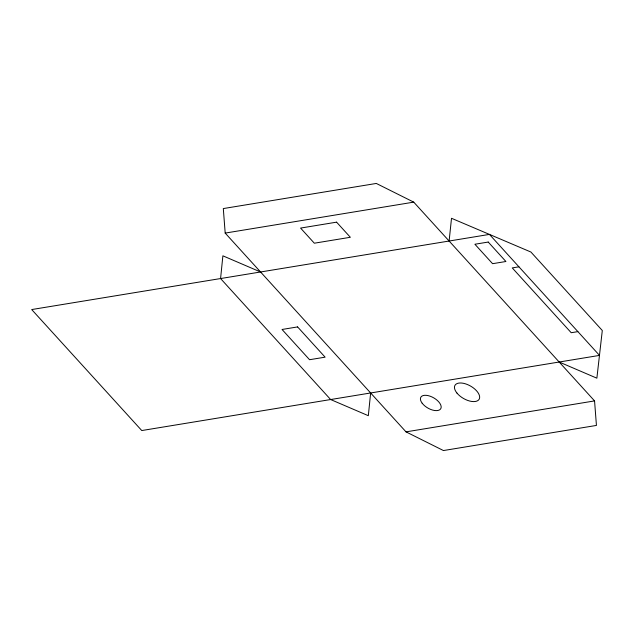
<?xml version="1.0" encoding="UTF-8"?>
<svg xmlns="http://www.w3.org/2000/svg" width="634" height="634" viewBox="0 0 634 634"><rect width="100%" height="100%" fill="white"/><g stroke="black" fill="none" stroke-linecap="round" stroke-linejoin="round"><path stroke-width="0.95" d="M370.636 392.977L368.33 415.698L330.639 399.539L220.577 278.548L222.883 255.819L260.574 271.986M449.118 241.023L451.511 218.286L530.912 252.031L602.3 330.504L596.871 378.181L559.18 362.014M225.189 233.09L413.74 202.135L594.557 400.91L596.436 425.43L443.443 450.552L406.014 431.865L225.189 233.09L223.311 208.57L376.311 183.448L413.74 202.135M518.921 266.811L512.256 267.913L571.218 332.723L577.883 331.63M406.014 431.865L594.557 400.91M336.591 222.162L300.571 228.074L314.329 243.202L350.348 237.282L336.591 222.162M489.44 234.406L31.7 309.558L141.762 430.549L599.51 355.397L489.44 234.406M488.228 242.053L474.898 244.241L492.586 263.689L505.916 261.501L488.228 242.053M297.6 326.914L282.043 329.474L309.558 359.716L325.115 357.164L297.6 326.914M422.189 403.24A11.491 5.88 29.9 0 0 440.131 409.461A11.491 5.88 29.9 0 0 430.082 396.187A11.491 5.88 29.9 0 0 422.189 403.24M456.979 393.096A13.948 7.14 29.9 0 0 478.654 399.919A13.948 7.14 29.9 0 0 465.554 383.855A13.948 7.14 29.9 0 0 456.979 393.096"/></g></svg>
